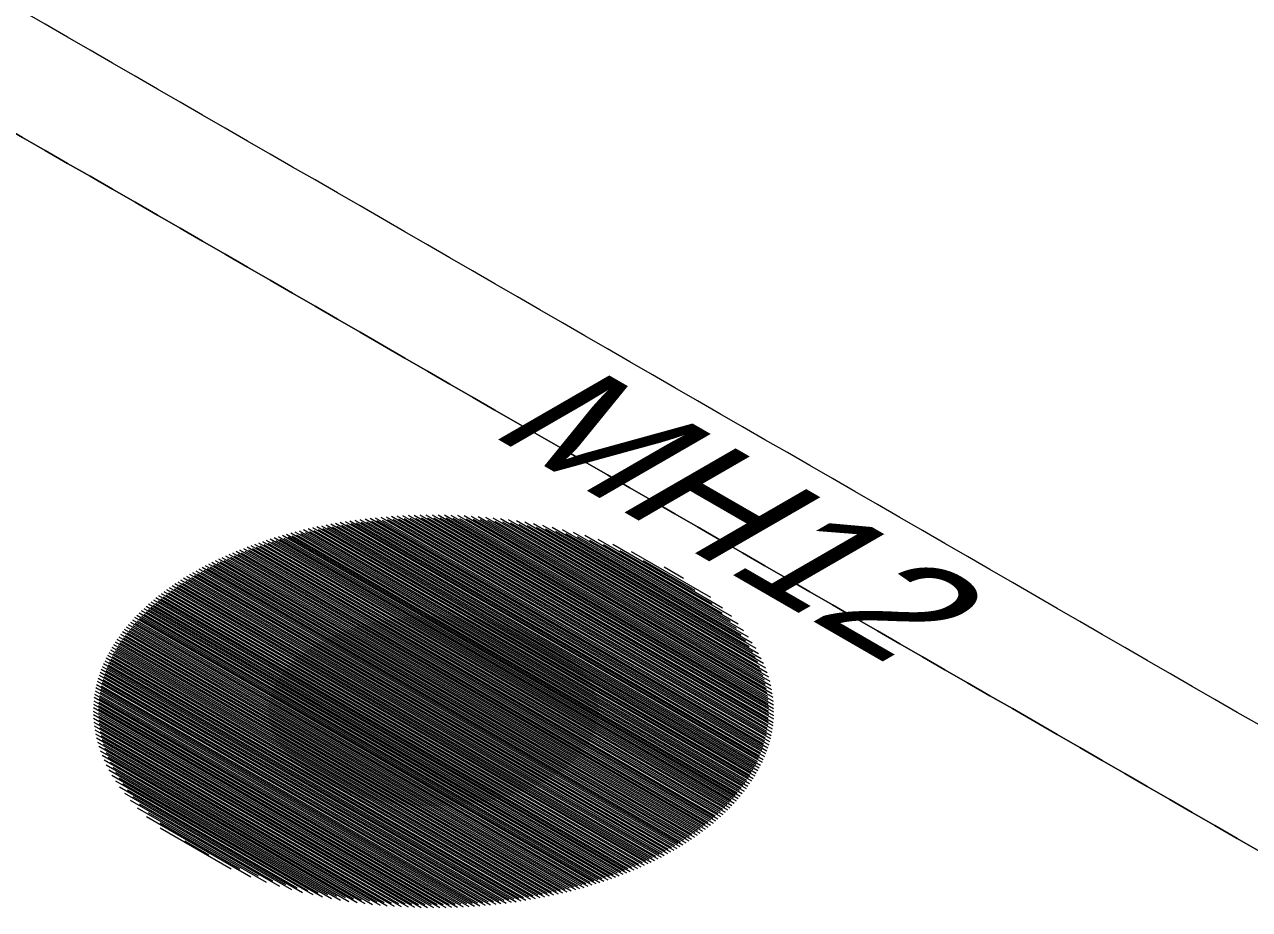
# Model space of a CAD drawing. Header units: millimetres. Extents: x -6 to 177, y -65 to 42.
# Drawn here: x 153.36 to 165.25, y -17.23 to -8.65 of the extents above; entities that cross this region are included whole.
import ezdxf

# ---------------------------------------------------------------- set-up
doc = ezdxf.new("R2010")
doc.units = ezdxf.units.MM
for name, color, linetype, true_color in [('Bottom Layer- Bottom', 7, 'Continuous', 0xffffff), ('Bottom Solder- Bot Mask', 7, 'Continuous', 0xffffff), ('Multi-Layer', 7, 'Continuous', 0xffffff), ('Pad Holes', 7, 'Continuous', 0xffffff), ('Top Layer- Top', 7, 'Continuous', 0xffffff), ('Top Overlay- Top Silk', 7, 'Continuous', 0xffffff), ('Top Solder- Top Mask', 7, 'Continuous', 0xffffff)]:
    doc.layers.add(name, color=color, linetype=linetype, true_color=true_color)
doc.styles.add('Arial', font='')
doc.styles.get('Arial').set_extended_font_data('Arial')

# ---------------------------------------------------------------- blocks, each defined once
blk = doc.blocks.new('HATCH101')
at = {"color": 9, "lineweight": 13}
for p, q in [((156.258, -13.538), (160.399, -15.929)), ((156.303, -13.529), (160.414, -15.903)), ((156.348, -13.521), (160.429, -15.877)), ((156.394, -13.513), (160.443, -15.851)), ((156.44, -13.505), (160.457, -15.824)), ((156.487, -13.497), (160.47, -15.797)), ((156.534, -13.49), (160.482, -15.769)), ((156.582, -13.483), (160.494, -15.742)), ((156.631, -13.477), (160.505, -15.714)), ((156.681, -13.471), (160.515, -15.685)), ((156.731, -13.465), (160.525, -15.656)), ((156.781, -13.46), (160.534, -15.627)), ((156.833, -13.455), (160.543, -15.597)), ((156.885, -13.451), (160.55, -15.567)), ((156.938, -13.447), (160.557, -15.536)), ((156.992, -13.443), (160.563, -15.505)), ((157.046, -13.44), (160.569, -15.474)), ((157.102, -13.438), (160.573, -15.442)), ((157.158, -13.436), (160.577, -15.409)), ((157.215, -13.434), (160.579, -15.376)), ((157.274, -13.433), (160.581, -15.343)), ((157.333, -13.433), (160.581, -15.308)), ((157.394, -13.433), (160.581, -15.273)), ((157.455, -13.434), (160.579, -15.238)), ((157.518, -13.436), (160.576, -15.201)), ((157.582, -13.439), (160.572, -15.164)), ((157.648, -13.442), (160.566, -15.127)), ((157.715, -13.446), (160.559, -15.088)), ((157.784, -13.451), (160.55, -15.048)), ((157.854, -13.457), (160.539, -15.007)), ((157.927, -13.465), (160.526, -14.965)), ((158.002, -13.473), (160.511, -14.922)), ((158.079, -13.483), (160.494, -14.878)), ((158.159, -13.495), (160.474, -14.832)), ((158.241, -13.508), (160.451, -14.784)), ((158.328, -13.523), (160.425, -14.734)), ((158.418, -13.541), (160.394, -14.682)), ((155.801, -13.654), (160.198, -16.193)), ((155.84, -13.642), (160.219, -16.17)), ((155.879, -13.631), (160.239, -16.147)), ((155.92, -13.619), (160.259, -16.124)), ((155.96, -13.608), (160.278, -16.101)), ((156.001, -13.597), (160.297, -16.077)), ((156.043, -13.587), (160.315, -16.053)), ((156.085, -13.576), (160.333, -16.029)), ((156.128, -13.566), (160.35, -16.004)), ((156.171, -13.557), (160.367, -15.979)), ((156.214, -13.547), (160.383, -15.954)), ((158.514, -13.562), (160.359, -14.627)), ((158.615, -13.586), (160.317, -14.568)), ((158.724, -13.614), (160.268, -14.505)), ((158.844, -13.649), (160.208, -14.436)), ((155.467, -13.772), (159.993, -16.386)), ((155.502, -13.758), (160.018, -16.365)), ((155.538, -13.744), (160.042, -16.345)), ((155.574, -13.731), (160.065, -16.324)), ((155.611, -13.717), (160.089, -16.303)), ((155.648, -13.704), (160.111, -16.281)), ((155.685, -13.691), (160.134, -16.26)), ((155.723, -13.679), (160.156, -16.238)), ((155.762, -13.666), (160.177, -16.215)), ((158.979, -13.692), (160.133, -14.358)), ((159.14, -13.75), (160.031, -14.265)), ((155.198, -13.894), (159.783, -16.541)), ((155.23, -13.878), (159.811, -16.522)), ((155.263, -13.862), (159.838, -16.504)), ((155.296, -13.847), (159.865, -16.485)), ((155.329, -13.831), (159.891, -16.465)), ((155.363, -13.816), (159.917, -16.446)), ((155.397, -13.801), (159.943, -16.426)), ((155.432, -13.787), (159.968, -16.406)), ((159.365, -13.846), (159.866, -14.135)), ((154.983, -14.012), (159.579, -16.665)), ((155.013, -13.994), (159.609, -16.648)), ((155.043, -13.977), (159.639, -16.631)), ((155.073, -13.96), (159.669, -16.613)), ((155.104, -13.943), (159.698, -16.595)), ((155.135, -13.926), (159.727, -16.577)), ((155.166, -13.91), (159.755, -16.559)), ((154.788, -14.141), (159.355, -16.778)), ((154.815, -14.122), (159.388, -16.762)), ((154.842, -14.103), (159.421, -16.747)), ((154.869, -14.084), (159.453, -16.731)), ((154.897, -14.066), (159.485, -16.715)), ((154.926, -14.048), (159.517, -16.698)), ((154.954, -14.03), (159.548, -16.682)), ((154.66, -14.24), (159.183, -16.851)), ((154.685, -14.22), (159.218, -16.837)), ((154.71, -14.2), (159.253, -16.823)), ((154.736, -14.18), (159.287, -16.808)), ((154.762, -14.16), (159.321, -16.793)), ((154.521, -14.367), (158.964, -16.932)), ((154.543, -14.345), (159.001, -16.919)), ((154.566, -14.324), (159.038, -16.906)), ((154.589, -14.302), (159.075, -16.893)), ((154.612, -14.281), (159.112, -16.879)), ((154.636, -14.261), (159.148, -16.865)), ((154.416, -14.479), (158.769, -16.992)), ((154.436, -14.456), (158.809, -16.981)), ((154.457, -14.434), (158.848, -16.969)), ((154.478, -14.411), (158.887, -16.957)), ((154.499, -14.389), (158.925, -16.944)), ((154.323, -14.599), (158.562, -17.046)), ((154.341, -14.574), (158.605, -17.036)), ((154.359, -14.55), (158.646, -17.025)), ((154.378, -14.526), (158.688, -17.014)), ((154.397, -14.503), (158.728, -17.003)), ((154.243, -14.725), (158.344, -17.092)), ((154.258, -14.699), (158.388, -17.084)), ((154.274, -14.673), (158.433, -17.075)), ((154.29, -14.648), (158.476, -17.065)), ((154.306, -14.623), (158.52, -17.056)), ((154.188, -14.832), (158.159, -17.124)), ((154.201, -14.804), (158.206, -17.116)), ((154.214, -14.778), (158.252, -17.109)), ((154.228, -14.751), (158.298, -17.101)), ((154.143, -14.944), (157.964, -17.15)), ((154.154, -14.915), (158.014, -17.144)), ((154.165, -14.887), (158.063, -17.138)), ((154.176, -14.859), (158.111, -17.131)), ((154.109, -15.063), (157.759, -17.169)), ((154.117, -15.032), (157.811, -17.165)), ((154.125, -15.002), (157.863, -17.16)), ((154.134, -14.973), (157.914, -17.155)), ((154.088, -15.188), (157.541, -17.182)), ((154.092, -15.156), (157.596, -17.179)), ((154.097, -15.125), (157.651, -17.177)), ((154.103, -15.093), (157.705, -17.173)), ((154.081, -15.288), (157.368, -17.186)), ((154.081, -15.323), (157.308, -17.186)), ((154.083, -15.254), (157.426, -17.185)), ((154.085, -15.221), (157.484, -17.184)), ((154.082, -15.358), (157.247, -17.185)), ((154.085, -15.394), (157.185, -17.184)), ((154.088, -15.43), (157.122, -17.182)), ((154.093, -15.468), (157.057, -17.179)), ((154.099, -15.506), (156.991, -17.175)), ((154.107, -15.545), (156.923, -17.171)), ((154.117, -15.585), (156.854, -17.165)), ((154.128, -15.626), (156.782, -17.159)), ((154.141, -15.669), (156.709, -17.151)), ((154.157, -15.712), (156.634, -17.142)), ((154.175, -15.757), (156.556, -17.131)), ((154.196, -15.804), (156.475, -17.119)), ((154.22, -15.852), (156.391, -17.105)), ((154.248, -15.903), (156.303, -17.089)), ((154.281, -15.956), (156.211, -17.071)), ((154.318, -16.012), (156.113, -17.049)), ((154.362, -16.073), (156.009, -17.023)), ((154.415, -16.138), (155.897, -16.993)), ((154.48, -16.209), (155.772, -16.956)), ((154.562, -16.292), (155.63, -16.908)), ((154.679, -16.393), (155.453, -16.841)), ((154.92, -16.567), (155.153, -16.702))]:
    blk.add_line(p, q, dxfattribs=at)
blk = doc.blocks.new('HATCH103')
at = {"color": 7, "lineweight": 13}
for p, q in [((156.819, -13.427), (160.591, -15.605)), ((156.871, -13.423), (160.599, -15.575)), ((156.924, -13.419), (160.606, -15.545)), ((156.977, -13.415), (160.612, -15.514)), ((157.032, -13.412), (160.618, -15.482)), ((157.087, -13.409), (160.622, -15.45)), ((157.143, -13.407), (160.626, -15.418)), ((157.2, -13.406), (160.629, -15.385)), ((157.258, -13.405), (160.63, -15.351)), ((157.318, -13.404), (160.631, -15.317)), ((157.378, -13.404), (160.631, -15.283)), ((157.439, -13.405), (160.63, -15.247)), ((157.501, -13.407), (160.627, -15.211)), ((157.565, -13.409), (160.623, -15.174)), ((157.63, -13.412), (160.618, -15.137)), ((157.697, -13.416), (160.611, -15.098)), ((157.765, -13.421), (160.603, -15.059)), ((157.835, -13.426), (160.593, -15.018)), ((156.114, -13.538), (160.398, -16.012)), ((156.157, -13.529), (160.415, -15.987)), ((156.2, -13.519), (160.431, -15.962)), ((156.244, -13.51), (160.447, -15.937)), ((156.289, -13.502), (160.462, -15.911)), ((156.334, -13.493), (160.477, -15.885)), ((156.38, -13.485), (160.491, -15.859)), ((156.426, -13.477), (160.505, -15.832)), ((156.473, -13.47), (160.518, -15.805)), ((156.521, -13.462), (160.53, -15.777)), ((156.569, -13.456), (160.542, -15.75)), ((156.617, -13.449), (160.553, -15.721)), ((156.667, -13.443), (160.564, -15.693)), ((156.717, -13.437), (160.574, -15.664)), ((156.767, -13.432), (160.583, -15.635)), ((157.907, -13.433), (160.581, -14.977)), ((157.981, -13.441), (160.567, -14.934)), ((158.057, -13.451), (160.551, -14.89)), ((158.135, -13.461), (160.532, -14.845)), ((158.217, -13.474), (160.51, -14.798)), ((158.301, -13.488), (160.485, -14.749)), ((158.39, -13.505), (160.457, -14.698)), ((158.483, -13.524), (160.424, -14.645)), ((158.581, -13.546), (160.385, -14.588)), ((155.671, -13.663), (160.183, -16.268)), ((155.709, -13.65), (160.205, -16.246)), ((155.747, -13.638), (160.226, -16.224)), ((155.786, -13.626), (160.247, -16.201)), ((155.825, -13.614), (160.268, -16.179)), ((155.865, -13.602), (160.288, -16.156)), ((155.905, -13.591), (160.307, -16.133)), ((155.946, -13.58), (160.326, -16.109)), ((155.987, -13.569), (160.345, -16.085)), ((156.029, -13.559), (160.363, -16.061)), ((156.071, -13.548), (160.381, -16.037)), ((158.686, -13.572), (160.34, -14.527)), ((158.8, -13.603), (160.287, -14.462)), ((158.925, -13.641), (160.221, -14.389)), ((155.381, -13.772), (159.993, -16.435)), ((155.416, -13.758), (160.019, -16.415)), ((155.451, -13.744), (160.043, -16.395)), ((155.487, -13.73), (160.068, -16.374)), ((155.523, -13.716), (160.091, -16.354)), ((155.559, -13.702), (160.115, -16.333)), ((155.596, -13.689), (160.138, -16.311)), ((155.633, -13.676), (160.161, -16.29)), ((159.07, -13.69), (160.136, -14.306)), ((159.249, -13.759), (160.017, -14.202)), ((155.117, -13.896), (159.778, -16.588)), ((155.149, -13.88), (159.807, -16.569)), ((155.181, -13.864), (159.834, -16.551)), ((155.213, -13.848), (159.862, -16.532)), ((155.246, -13.833), (159.889, -16.513)), ((155.279, -13.817), (159.916, -16.494)), ((155.313, -13.802), (159.942, -16.475)), ((155.347, -13.787), (159.968, -16.455)), ((154.907, -14.017), (159.57, -16.709)), ((154.936, -13.999), (159.601, -16.692)), ((154.965, -13.981), (159.631, -16.675)), ((154.995, -13.964), (159.662, -16.658)), ((155.025, -13.947), (159.691, -16.641)), ((155.055, -13.93), (159.721, -16.623)), ((155.086, -13.913), (159.75, -16.606)), ((159.568, -13.909), (159.757, -14.018)), ((154.741, -14.129), (159.376, -16.805)), ((154.768, -14.109), (159.409, -16.789)), ((154.795, -14.09), (159.442, -16.774)), ((154.822, -14.072), (159.475, -16.758)), ((154.85, -14.053), (159.507, -16.742)), ((154.878, -14.035), (159.539, -16.726)), ((154.59, -14.249), (159.168, -16.892)), ((154.614, -14.228), (159.204, -16.878)), ((154.639, -14.208), (159.239, -16.864)), ((154.664, -14.188), (159.274, -16.849)), ((154.689, -14.168), (159.309, -16.835)), ((154.715, -14.148), (159.343, -16.82)), ((154.453, -14.377), (158.946, -16.971)), ((154.475, -14.355), (158.984, -16.958)), ((154.497, -14.333), (159.022, -16.946)), ((154.52, -14.312), (159.059, -16.933)), ((154.543, -14.291), (159.096, -16.919)), ((154.566, -14.269), (159.132, -16.906)), ((154.351, -14.491), (158.749, -17.03)), ((154.371, -14.468), (158.789, -17.019)), ((154.391, -14.445), (158.829, -17.007)), ((154.411, -14.422), (158.868, -16.995)), ((154.432, -14.399), (158.907, -16.983)), ((154.261, -14.611), (158.54, -17.082)), ((154.278, -14.587), (158.583, -17.072)), ((154.295, -14.562), (158.625, -17.062)), ((154.313, -14.538), (158.667, -17.052)), ((154.332, -14.515), (158.708, -17.041)), ((154.197, -14.713), (158.364, -17.119)), ((154.212, -14.687), (158.409, -17.11)), ((154.228, -14.662), (158.453, -17.101)), ((154.244, -14.636), (158.497, -17.092)), ((154.13, -14.847), (158.132, -17.158)), ((154.142, -14.82), (158.179, -17.151)), ((154.155, -14.792), (158.226, -17.143)), ((154.168, -14.766), (158.273, -17.135)), ((154.182, -14.739), (158.319, -17.127)), ((154.087, -14.961), (157.935, -17.182)), ((154.097, -14.932), (157.985, -17.177)), ((154.107, -14.903), (158.035, -17.171)), ((154.118, -14.875), (158.084, -17.164)), ((154.055, -15.08), (157.728, -17.201)), ((154.062, -15.05), (157.781, -17.197)), ((154.07, -15.02), (157.833, -17.192)), ((154.078, -14.99), (157.884, -17.188)), ((154.036, -15.208), (157.507, -17.212)), ((154.039, -15.175), (157.564, -17.21)), ((154.044, -15.143), (157.619, -17.207)), ((154.049, -15.112), (157.674, -17.204)), ((154.031, -15.309), (157.332, -17.215)), ((154.032, -15.274), (157.392, -17.214)), ((154.033, -15.241), (157.45, -17.213)), ((154.032, -15.343), (157.272, -17.214)), ((154.033, -15.379), (157.211, -17.213)), ((154.036, -15.415), (157.148, -17.212)), ((154.041, -15.452), (157.084, -17.209)), ((154.046, -15.49), (157.018, -17.206)), ((154.053, -15.529), (156.951, -17.202)), ((154.062, -15.568), (156.883, -17.197)), ((154.072, -15.609), (156.813, -17.191)), ((154.085, -15.65), (156.74, -17.184)), ((154.099, -15.693), (156.666, -17.175)), ((154.116, -15.738), (156.59, -17.166)), ((154.135, -15.783), (156.51, -17.155)), ((154.157, -15.831), (156.428, -17.142)), ((154.183, -15.88), (156.343, -17.127)), ((154.212, -15.931), (156.254, -17.11)), ((154.246, -15.986), (156.16, -17.09)), ((154.286, -16.043), (156.06, -17.068)), ((154.333, -16.105), (155.954, -17.041)), ((154.389, -16.172), (155.838, -17.008)), ((154.458, -16.246), (155.709, -16.968)), ((154.547, -16.332), (155.559, -16.917)), ((154.679, -16.443), (155.368, -16.841))]:
    blk.add_line(p, q, dxfattribs=at)
blk = doc.blocks.new('HATCH105')
at = {"color": 7, "lineweight": 13}
for p, q in [((156.258, -13.538), (160.399, -15.929)), ((156.303, -13.529), (160.414, -15.903)), ((156.348, -13.521), (160.429, -15.877)), ((156.394, -13.513), (160.443, -15.851)), ((156.44, -13.505), (160.457, -15.824)), ((156.487, -13.497), (160.47, -15.797)), ((156.534, -13.49), (160.482, -15.769)), ((156.582, -13.483), (160.494, -15.742)), ((156.631, -13.477), (160.505, -15.714)), ((156.681, -13.471), (160.515, -15.685)), ((156.731, -13.465), (160.525, -15.656)), ((156.781, -13.46), (160.534, -15.627)), ((156.833, -13.455), (160.543, -15.597)), ((156.885, -13.451), (160.55, -15.567)), ((156.938, -13.447), (160.557, -15.536)), ((156.992, -13.443), (160.563, -15.505)), ((157.046, -13.44), (160.569, -15.474)), ((157.102, -13.438), (160.573, -15.442)), ((157.158, -13.436), (160.577, -15.409)), ((157.215, -13.434), (160.579, -15.376)), ((157.274, -13.433), (160.581, -15.343)), ((157.333, -13.433), (160.581, -15.308)), ((157.394, -13.433), (160.581, -15.273)), ((157.455, -13.434), (160.579, -15.238)), ((157.518, -13.436), (160.576, -15.201)), ((157.582, -13.439), (160.572, -15.164)), ((157.648, -13.442), (160.566, -15.127)), ((157.715, -13.446), (160.559, -15.088)), ((157.784, -13.451), (160.55, -15.048)), ((157.854, -13.457), (160.539, -15.007)), ((157.927, -13.465), (160.526, -14.965)), ((158.002, -13.473), (160.511, -14.922)), ((158.079, -13.483), (160.494, -14.878)), ((158.159, -13.495), (160.474, -14.832)), ((158.241, -13.508), (160.451, -14.784)), ((158.328, -13.523), (160.425, -14.734)), ((158.418, -13.541), (160.394, -14.682)), ((155.801, -13.654), (160.198, -16.193)), ((155.84, -13.642), (160.219, -16.17)), ((155.879, -13.631), (160.239, -16.147)), ((155.92, -13.619), (160.259, -16.124)), ((155.96, -13.608), (160.278, -16.101)), ((156.001, -13.597), (160.297, -16.077)), ((156.043, -13.587), (160.315, -16.053)), ((156.085, -13.576), (160.333, -16.029)), ((156.128, -13.566), (160.35, -16.004)), ((156.171, -13.557), (160.367, -15.979)), ((156.214, -13.547), (160.383, -15.954)), ((158.514, -13.562), (160.359, -14.627)), ((158.615, -13.586), (160.317, -14.568)), ((158.724, -13.614), (160.268, -14.505)), ((158.844, -13.649), (160.208, -14.436)), ((155.467, -13.772), (159.993, -16.386)), ((155.502, -13.758), (160.018, -16.365)), ((155.538, -13.744), (160.042, -16.345)), ((155.574, -13.731), (160.065, -16.324)), ((155.611, -13.717), (160.089, -16.303)), ((155.648, -13.704), (160.111, -16.281)), ((155.685, -13.691), (160.134, -16.26)), ((155.723, -13.679), (160.156, -16.238)), ((155.762, -13.666), (160.177, -16.215)), ((158.979, -13.692), (160.133, -14.358)), ((159.14, -13.75), (160.031, -14.265)), ((155.198, -13.894), (159.783, -16.541)), ((155.23, -13.878), (159.811, -16.522)), ((155.263, -13.862), (159.838, -16.504)), ((155.296, -13.847), (159.865, -16.485)), ((155.329, -13.831), (159.891, -16.465)), ((155.363, -13.816), (159.917, -16.446)), ((155.397, -13.801), (159.943, -16.426)), ((155.432, -13.787), (159.968, -16.406)), ((159.365, -13.846), (159.866, -14.135)), ((154.983, -14.012), (159.579, -16.665)), ((155.013, -13.994), (159.609, -16.648)), ((155.043, -13.977), (159.639, -16.631)), ((155.073, -13.96), (159.669, -16.613)), ((155.104, -13.943), (159.698, -16.595)), ((155.135, -13.926), (159.727, -16.577)), ((155.166, -13.91), (159.755, -16.559)), ((154.788, -14.141), (159.355, -16.778)), ((154.815, -14.122), (159.388, -16.762)), ((154.842, -14.103), (159.421, -16.747)), ((154.869, -14.084), (159.453, -16.731)), ((154.897, -14.066), (159.485, -16.715)), ((154.926, -14.048), (159.517, -16.698)), ((154.954, -14.03), (159.548, -16.682)), ((154.66, -14.24), (159.183, -16.851)), ((154.685, -14.22), (159.218, -16.837)), ((154.71, -14.2), (159.253, -16.823)), ((154.736, -14.18), (159.287, -16.808)), ((154.762, -14.16), (159.321, -16.793)), ((154.521, -14.367), (158.964, -16.932)), ((154.543, -14.345), (159.001, -16.919)), ((154.566, -14.324), (159.038, -16.906)), ((154.589, -14.302), (159.075, -16.893)), ((154.612, -14.281), (159.112, -16.879)), ((154.636, -14.261), (159.148, -16.865)), ((154.416, -14.479), (158.769, -16.992)), ((154.436, -14.456), (158.809, -16.981)), ((154.457, -14.434), (158.848, -16.969)), ((154.478, -14.411), (158.887, -16.957)), ((154.499, -14.389), (158.925, -16.944)), ((154.323, -14.599), (158.562, -17.046)), ((154.341, -14.574), (158.605, -17.036)), ((154.359, -14.55), (158.646, -17.025)), ((154.378, -14.526), (158.688, -17.014)), ((154.397, -14.503), (158.728, -17.003)), ((154.243, -14.725), (158.344, -17.092)), ((154.258, -14.699), (158.388, -17.084)), ((154.274, -14.673), (158.433, -17.075)), ((154.29, -14.648), (158.476, -17.065)), ((154.306, -14.623), (158.52, -17.056)), ((154.188, -14.832), (158.159, -17.124)), ((154.201, -14.804), (158.206, -17.116)), ((154.214, -14.778), (158.252, -17.109)), ((154.228, -14.751), (158.298, -17.101)), ((154.143, -14.944), (157.964, -17.15)), ((154.154, -14.915), (158.014, -17.144)), ((154.165, -14.887), (158.063, -17.138)), ((154.176, -14.859), (158.111, -17.131)), ((154.109, -15.063), (157.759, -17.169)), ((154.117, -15.032), (157.811, -17.165)), ((154.125, -15.002), (157.863, -17.16)), ((154.134, -14.973), (157.914, -17.155)), ((154.088, -15.188), (157.541, -17.182)), ((154.092, -15.156), (157.596, -17.179)), ((154.097, -15.125), (157.651, -17.177)), ((154.103, -15.093), (157.705, -17.173)), ((154.081, -15.288), (157.368, -17.186)), ((154.081, -15.323), (157.308, -17.186)), ((154.083, -15.254), (157.426, -17.185)), ((154.085, -15.221), (157.484, -17.184)), ((154.082, -15.358), (157.247, -17.185)), ((154.085, -15.394), (157.185, -17.184)), ((154.088, -15.43), (157.122, -17.182)), ((154.093, -15.468), (157.057, -17.179)), ((154.099, -15.506), (156.991, -17.175)), ((154.107, -15.545), (156.923, -17.171)), ((154.117, -15.585), (156.854, -17.165)), ((154.128, -15.626), (156.782, -17.159)), ((154.141, -15.669), (156.709, -17.151)), ((154.157, -15.712), (156.634, -17.142)), ((154.175, -15.757), (156.556, -17.131)), ((154.196, -15.804), (156.475, -17.119)), ((154.22, -15.852), (156.391, -17.105)), ((154.248, -15.903), (156.303, -17.089)), ((154.281, -15.956), (156.211, -17.071)), ((154.318, -16.012), (156.113, -17.049)), ((154.362, -16.073), (156.009, -17.023)), ((154.415, -16.138), (155.897, -16.993)), ((154.48, -16.209), (155.772, -16.956)), ((154.562, -16.292), (155.63, -16.908)), ((154.679, -16.393), (155.453, -16.841)), ((154.92, -16.567), (155.153, -16.702))]:
    blk.add_line(p, q, dxfattribs=at)
blk = doc.blocks.new('HATCH107')
at = {"color": 7, "lineweight": 13}
for p, q in [((156.258, -13.538), (160.399, -15.929)), ((156.303, -13.529), (160.414, -15.903)), ((156.348, -13.521), (160.429, -15.877)), ((156.394, -13.513), (160.443, -15.851)), ((156.44, -13.505), (160.457, -15.824)), ((156.487, -13.497), (160.47, -15.797)), ((156.534, -13.49), (160.482, -15.769)), ((156.582, -13.483), (160.494, -15.742)), ((156.631, -13.477), (160.505, -15.714)), ((156.681, -13.471), (160.515, -15.685)), ((156.731, -13.465), (160.525, -15.656)), ((156.781, -13.46), (160.534, -15.627)), ((156.833, -13.455), (160.543, -15.597)), ((156.885, -13.451), (160.55, -15.567)), ((156.938, -13.447), (160.557, -15.536)), ((156.992, -13.443), (160.563, -15.505)), ((157.046, -13.44), (160.569, -15.474)), ((157.102, -13.438), (160.573, -15.442)), ((157.158, -13.436), (160.577, -15.409)), ((157.215, -13.434), (160.579, -15.376)), ((157.274, -13.433), (160.581, -15.343)), ((157.333, -13.433), (160.581, -15.308)), ((157.394, -13.433), (160.581, -15.273)), ((157.455, -13.434), (160.579, -15.238)), ((157.518, -13.436), (160.576, -15.201)), ((157.582, -13.439), (160.572, -15.164)), ((157.648, -13.442), (160.566, -15.127)), ((157.715, -13.446), (160.559, -15.088)), ((157.784, -13.451), (160.55, -15.048)), ((157.854, -13.457), (160.539, -15.007)), ((157.927, -13.465), (160.526, -14.965)), ((158.002, -13.473), (160.511, -14.922)), ((158.079, -13.483), (160.494, -14.878)), ((158.159, -13.495), (160.474, -14.832)), ((158.241, -13.508), (160.451, -14.784)), ((158.328, -13.523), (160.425, -14.734)), ((158.418, -13.541), (160.394, -14.682)), ((155.801, -13.654), (160.198, -16.193)), ((155.84, -13.642), (160.219, -16.17)), ((155.879, -13.631), (160.239, -16.147)), ((155.92, -13.619), (160.259, -16.124)), ((155.96, -13.608), (160.278, -16.101)), ((156.001, -13.597), (160.297, -16.077)), ((156.043, -13.587), (160.315, -16.053)), ((156.085, -13.576), (160.333, -16.029)), ((156.128, -13.566), (160.35, -16.004)), ((156.171, -13.557), (160.367, -15.979)), ((156.214, -13.547), (160.383, -15.954)), ((158.514, -13.562), (160.359, -14.627)), ((158.615, -13.586), (160.317, -14.568)), ((158.724, -13.614), (160.268, -14.505)), ((158.844, -13.649), (160.208, -14.436)), ((155.467, -13.772), (159.993, -16.386)), ((155.502, -13.758), (160.018, -16.365)), ((155.538, -13.744), (160.042, -16.345)), ((155.574, -13.731), (160.065, -16.324)), ((155.611, -13.717), (160.089, -16.303)), ((155.648, -13.704), (160.111, -16.281)), ((155.685, -13.691), (160.134, -16.26)), ((155.723, -13.679), (160.156, -16.238)), ((155.762, -13.666), (160.177, -16.215)), ((158.979, -13.692), (160.133, -14.358)), ((159.14, -13.75), (160.031, -14.265)), ((155.198, -13.894), (159.783, -16.541)), ((155.23, -13.878), (159.811, -16.522)), ((155.263, -13.862), (159.838, -16.504)), ((155.296, -13.847), (159.865, -16.485)), ((155.329, -13.831), (159.891, -16.465)), ((155.363, -13.816), (159.917, -16.446)), ((155.397, -13.801), (159.943, -16.426)), ((155.432, -13.787), (159.968, -16.406)), ((159.365, -13.846), (159.866, -14.135)), ((154.983, -14.012), (159.579, -16.665)), ((155.013, -13.994), (159.609, -16.648)), ((155.043, -13.977), (159.639, -16.631)), ((155.073, -13.96), (159.669, -16.613)), ((155.104, -13.943), (159.698, -16.595)), ((155.135, -13.926), (159.727, -16.577)), ((155.166, -13.91), (159.755, -16.559)), ((154.788, -14.141), (159.355, -16.778)), ((154.815, -14.122), (159.388, -16.762)), ((154.842, -14.103), (159.421, -16.747)), ((154.869, -14.084), (159.453, -16.731)), ((154.897, -14.066), (159.485, -16.715)), ((154.926, -14.048), (159.517, -16.698)), ((154.954, -14.03), (159.548, -16.682)), ((154.66, -14.24), (159.183, -16.851)), ((154.685, -14.22), (159.218, -16.837)), ((154.71, -14.2), (159.253, -16.823)), ((154.736, -14.18), (159.287, -16.808)), ((154.762, -14.16), (159.321, -16.793)), ((154.521, -14.367), (158.964, -16.932)), ((154.543, -14.345), (159.001, -16.919)), ((154.566, -14.324), (159.038, -16.906)), ((154.589, -14.302), (159.075, -16.893)), ((154.612, -14.281), (159.112, -16.879)), ((154.636, -14.261), (159.148, -16.865)), ((154.416, -14.479), (158.769, -16.992)), ((154.436, -14.456), (158.809, -16.981)), ((154.457, -14.434), (158.848, -16.969)), ((154.478, -14.411), (158.887, -16.957)), ((154.499, -14.389), (158.925, -16.944)), ((154.323, -14.599), (158.562, -17.046)), ((154.341, -14.574), (158.605, -17.036)), ((154.359, -14.55), (158.646, -17.025)), ((154.378, -14.526), (158.688, -17.014)), ((154.397, -14.503), (158.728, -17.003)), ((154.243, -14.725), (158.344, -17.092)), ((154.258, -14.699), (158.388, -17.084)), ((154.274, -14.673), (158.433, -17.075)), ((154.29, -14.648), (158.476, -17.065)), ((154.306, -14.623), (158.52, -17.056)), ((154.188, -14.832), (158.159, -17.124)), ((154.201, -14.804), (158.206, -17.116)), ((154.214, -14.778), (158.252, -17.109)), ((154.228, -14.751), (158.298, -17.101)), ((154.143, -14.944), (157.964, -17.15)), ((154.154, -14.915), (158.014, -17.144)), ((154.165, -14.887), (158.063, -17.138)), ((154.176, -14.859), (158.111, -17.131)), ((154.109, -15.063), (157.759, -17.169)), ((154.117, -15.032), (157.811, -17.165)), ((154.125, -15.002), (157.863, -17.16)), ((154.134, -14.973), (157.914, -17.155)), ((154.088, -15.188), (157.541, -17.182)), ((154.092, -15.156), (157.596, -17.179)), ((154.097, -15.125), (157.651, -17.177)), ((154.103, -15.093), (157.705, -17.173)), ((154.081, -15.288), (157.368, -17.186)), ((154.081, -15.323), (157.308, -17.186)), ((154.083, -15.254), (157.426, -17.185)), ((154.085, -15.221), (157.484, -17.184)), ((154.082, -15.358), (157.247, -17.185)), ((154.085, -15.394), (157.185, -17.184)), ((154.088, -15.43), (157.122, -17.182)), ((154.093, -15.468), (157.057, -17.179)), ((154.099, -15.506), (156.991, -17.175)), ((154.107, -15.545), (156.923, -17.171)), ((154.117, -15.585), (156.854, -17.165)), ((154.128, -15.626), (156.782, -17.159)), ((154.141, -15.669), (156.709, -17.151)), ((154.157, -15.712), (156.634, -17.142)), ((154.175, -15.757), (156.556, -17.131)), ((154.196, -15.804), (156.475, -17.119)), ((154.22, -15.852), (156.391, -17.105)), ((154.248, -15.903), (156.303, -17.089)), ((154.281, -15.956), (156.211, -17.071)), ((154.318, -16.012), (156.113, -17.049)), ((154.362, -16.073), (156.009, -17.023)), ((154.415, -16.138), (155.897, -16.993)), ((154.48, -16.209), (155.772, -16.956)), ((154.562, -16.292), (155.63, -16.908)), ((154.679, -16.393), (155.453, -16.841)), ((154.92, -16.567), (155.153, -16.702))]:
    blk.add_line(p, q, dxfattribs=at)
blk = doc.blocks.new('HATCH109')
at = {"color": 7, "lineweight": 13}
for p, q in [((156.819, -13.427), (160.591, -15.605)), ((156.871, -13.423), (160.599, -15.575)), ((156.924, -13.419), (160.606, -15.545)), ((156.977, -13.415), (160.612, -15.514)), ((157.032, -13.412), (160.618, -15.482)), ((157.087, -13.409), (160.622, -15.45)), ((157.143, -13.407), (160.626, -15.418)), ((157.2, -13.406), (160.629, -15.385)), ((157.258, -13.405), (160.63, -15.351)), ((157.318, -13.404), (160.631, -15.317)), ((157.378, -13.404), (160.631, -15.283)), ((157.439, -13.405), (160.63, -15.247)), ((157.501, -13.407), (160.627, -15.211)), ((157.565, -13.409), (160.623, -15.174)), ((157.63, -13.412), (160.618, -15.137)), ((157.697, -13.416), (160.611, -15.098)), ((157.765, -13.421), (160.603, -15.059)), ((157.835, -13.426), (160.593, -15.018)), ((156.114, -13.538), (160.398, -16.012)), ((156.157, -13.529), (160.415, -15.987)), ((156.2, -13.519), (160.431, -15.962)), ((156.244, -13.51), (160.447, -15.937)), ((156.289, -13.502), (160.462, -15.911)), ((156.334, -13.493), (160.477, -15.885)), ((156.38, -13.485), (160.491, -15.859)), ((156.426, -13.477), (160.505, -15.832)), ((156.473, -13.47), (160.518, -15.805)), ((156.521, -13.462), (160.53, -15.777)), ((156.569, -13.456), (160.542, -15.75)), ((156.617, -13.449), (160.553, -15.721)), ((156.667, -13.443), (160.564, -15.693)), ((156.717, -13.437), (160.574, -15.664)), ((156.767, -13.432), (160.583, -15.635)), ((157.907, -13.433), (160.581, -14.977)), ((157.981, -13.441), (160.567, -14.934)), ((158.057, -13.451), (160.551, -14.89)), ((158.135, -13.461), (160.532, -14.845)), ((158.217, -13.474), (160.51, -14.798)), ((158.301, -13.488), (160.485, -14.749)), ((158.39, -13.505), (160.457, -14.698)), ((158.483, -13.524), (160.424, -14.645)), ((158.581, -13.546), (160.385, -14.588)), ((155.671, -13.663), (160.183, -16.268)), ((155.709, -13.65), (160.205, -16.246)), ((155.747, -13.638), (160.226, -16.224)), ((155.786, -13.626), (160.247, -16.201)), ((155.825, -13.614), (160.268, -16.179)), ((155.865, -13.602), (160.288, -16.156)), ((155.905, -13.591), (160.307, -16.133)), ((155.946, -13.58), (160.326, -16.109)), ((155.987, -13.569), (160.345, -16.085)), ((156.029, -13.559), (160.363, -16.061)), ((156.071, -13.548), (160.381, -16.037)), ((158.686, -13.572), (160.34, -14.527)), ((158.8, -13.603), (160.287, -14.462)), ((158.925, -13.641), (160.221, -14.389)), ((155.381, -13.772), (159.993, -16.435)), ((155.416, -13.758), (160.019, -16.415)), ((155.451, -13.744), (160.043, -16.395)), ((155.487, -13.73), (160.068, -16.374)), ((155.523, -13.716), (160.091, -16.354)), ((155.559, -13.702), (160.115, -16.333)), ((155.596, -13.689), (160.138, -16.311)), ((155.633, -13.676), (160.161, -16.29)), ((159.07, -13.69), (160.136, -14.306)), ((159.249, -13.759), (160.017, -14.202)), ((155.117, -13.896), (159.778, -16.588)), ((155.149, -13.88), (159.807, -16.569)), ((155.181, -13.864), (159.834, -16.551)), ((155.213, -13.848), (159.862, -16.532)), ((155.246, -13.833), (159.889, -16.513)), ((155.279, -13.817), (159.916, -16.494)), ((155.313, -13.802), (159.942, -16.475)), ((155.347, -13.787), (159.968, -16.455)), ((154.907, -14.017), (159.57, -16.709)), ((154.936, -13.999), (159.601, -16.692)), ((154.965, -13.981), (159.631, -16.675)), ((154.995, -13.964), (159.662, -16.658)), ((155.025, -13.947), (159.691, -16.641)), ((155.055, -13.93), (159.721, -16.623)), ((155.086, -13.913), (159.75, -16.606)), ((159.568, -13.909), (159.757, -14.018)), ((154.741, -14.129), (159.376, -16.805)), ((154.768, -14.109), (159.409, -16.789)), ((154.795, -14.09), (159.442, -16.774)), ((154.822, -14.072), (159.475, -16.758)), ((154.85, -14.053), (159.507, -16.742)), ((154.878, -14.035), (159.539, -16.726)), ((154.59, -14.249), (159.168, -16.892)), ((154.614, -14.228), (159.204, -16.878)), ((154.639, -14.208), (159.239, -16.864)), ((154.664, -14.188), (159.274, -16.849)), ((154.689, -14.168), (159.309, -16.835)), ((154.715, -14.148), (159.343, -16.82)), ((154.453, -14.377), (158.946, -16.971)), ((154.475, -14.355), (158.984, -16.958)), ((154.497, -14.333), (159.022, -16.946)), ((154.52, -14.312), (159.059, -16.933)), ((154.543, -14.291), (159.096, -16.919)), ((154.566, -14.269), (159.132, -16.906)), ((154.351, -14.491), (158.749, -17.03)), ((154.371, -14.468), (158.789, -17.019)), ((154.391, -14.445), (158.829, -17.007)), ((154.411, -14.422), (158.868, -16.995)), ((154.432, -14.399), (158.907, -16.983)), ((154.261, -14.611), (158.54, -17.082)), ((154.278, -14.587), (158.583, -17.072)), ((154.295, -14.562), (158.625, -17.062)), ((154.313, -14.538), (158.667, -17.052)), ((154.332, -14.515), (158.708, -17.041)), ((154.197, -14.713), (158.364, -17.119)), ((154.212, -14.687), (158.409, -17.11)), ((154.228, -14.662), (158.453, -17.101)), ((154.244, -14.636), (158.497, -17.092)), ((154.13, -14.847), (158.132, -17.158)), ((154.142, -14.82), (158.179, -17.151)), ((154.155, -14.792), (158.226, -17.143)), ((154.168, -14.766), (158.273, -17.135)), ((154.182, -14.739), (158.319, -17.127)), ((154.087, -14.961), (157.935, -17.182)), ((154.097, -14.932), (157.985, -17.177)), ((154.107, -14.903), (158.035, -17.171)), ((154.118, -14.875), (158.084, -17.164)), ((154.055, -15.08), (157.728, -17.201)), ((154.062, -15.05), (157.781, -17.197)), ((154.07, -15.02), (157.833, -17.192)), ((154.078, -14.99), (157.884, -17.188)), ((154.036, -15.208), (157.507, -17.212)), ((154.039, -15.175), (157.564, -17.21)), ((154.044, -15.143), (157.619, -17.207)), ((154.049, -15.112), (157.674, -17.204)), ((154.031, -15.309), (157.332, -17.215)), ((154.032, -15.274), (157.392, -17.214)), ((154.033, -15.241), (157.45, -17.213)), ((154.032, -15.343), (157.272, -17.214)), ((154.033, -15.379), (157.211, -17.213)), ((154.036, -15.415), (157.148, -17.212)), ((154.041, -15.452), (157.084, -17.209)), ((154.046, -15.49), (157.018, -17.206)), ((154.053, -15.529), (156.951, -17.202)), ((154.062, -15.568), (156.883, -17.197)), ((154.072, -15.609), (156.813, -17.191)), ((154.085, -15.65), (156.74, -17.184)), ((154.099, -15.693), (156.666, -17.175)), ((154.116, -15.738), (156.59, -17.166)), ((154.135, -15.783), (156.51, -17.155)), ((154.157, -15.831), (156.428, -17.142)), ((154.183, -15.88), (156.343, -17.127)), ((154.212, -15.931), (156.254, -17.11)), ((154.246, -15.986), (156.16, -17.09)), ((154.286, -16.043), (156.06, -17.068)), ((154.333, -16.105), (155.954, -17.041)), ((154.389, -16.172), (155.838, -17.008)), ((154.458, -16.246), (155.709, -16.968)), ((154.547, -16.332), (155.559, -16.917)), ((154.679, -16.443), (155.368, -16.841))]:
    blk.add_line(p, q, dxfattribs=at)
blk = doc.blocks.new('M_______H___01_1')
at = {"layer": 'Pad Holes', "linetype": 'Continuous', "lineweight": 18}
h = blk.add_hatch(color=7, dxfattribs=at)
edge = h.paths.add_edge_path(flags=0)
edge.add_ellipse((157.331, -15.309), major_axis=(-1.6, 0), ratio=0.57735, start_angle=0, end_angle=360)
at = {"layer": 'Bottom Layer- Bottom', "color": 7, "linetype": 'Continuous', "lineweight": 18}
blk.add_blockref('HATCH107', (0, 0), dxfattribs=at)
at = {"layer": 'Bottom Solder- Bot Mask', "color": 7, "linetype": 'Continuous', "lineweight": 18}
blk.add_blockref('HATCH109', (0, 0), dxfattribs=at)
at = {"layer": 'Multi-Layer', "color": 9, "linetype": 'Continuous', "lineweight": 18}
blk.add_blockref('HATCH101', (0, 0), dxfattribs=at)
at = {"layer": 'Top Layer- Top', "color": 7, "linetype": 'Continuous', "lineweight": 18}
blk.add_blockref('HATCH105', (0, 0), dxfattribs=at)
at = {"layer": 'Top Solder- Top Mask', "color": 7, "linetype": 'Continuous', "lineweight": 18}
blk.add_blockref('HATCH103', (0, 0), dxfattribs=at)

msp = doc.modelspace()

# ---------------------------------------------------------------- linework, layer by layer
at = {"color": 252, "linetype": 'Continuous', "lineweight": 13}
for points in [[(177.13, -22.25), (65.407, 42.254)], [(177.13, -23.474), (65.407, 41.029)]]:
    msp.add_open_spline(points, degree=1, dxfattribs=at)
at = {"color": 163, "linetype": 'Continuous', "lineweight": 18}
msp.add_open_spline([(65.407, 41.029), (177.13, -23.474)], degree=1, dxfattribs=at)

# ---------------------------------------------------------------- block references
msp.add_blockref('M_______H___01_1', (0, 0), dxfattribs=at)

# ---------------------------------------------------------------- texts
at = {"layer": 'Top Overlay- Top Silk', "color": 2, "linetype": 'Continuous', "lineweight": 13, "extrusion": (0, 0.816497, 0.57735), "insert": (157.838, -12.604, 0.268), "char_height": 1.524, "attachment_point": 7, "text_direction": (0.707107, -0.408248, 0.57735), "line_spacing_factor": 1.047437, "style": 'Arial'}
msp.add_mtext('\\fArial|b0|i0;\\W0.9775;MH12', dxfattribs=at)

doc.saveas('drawing.dxf')
